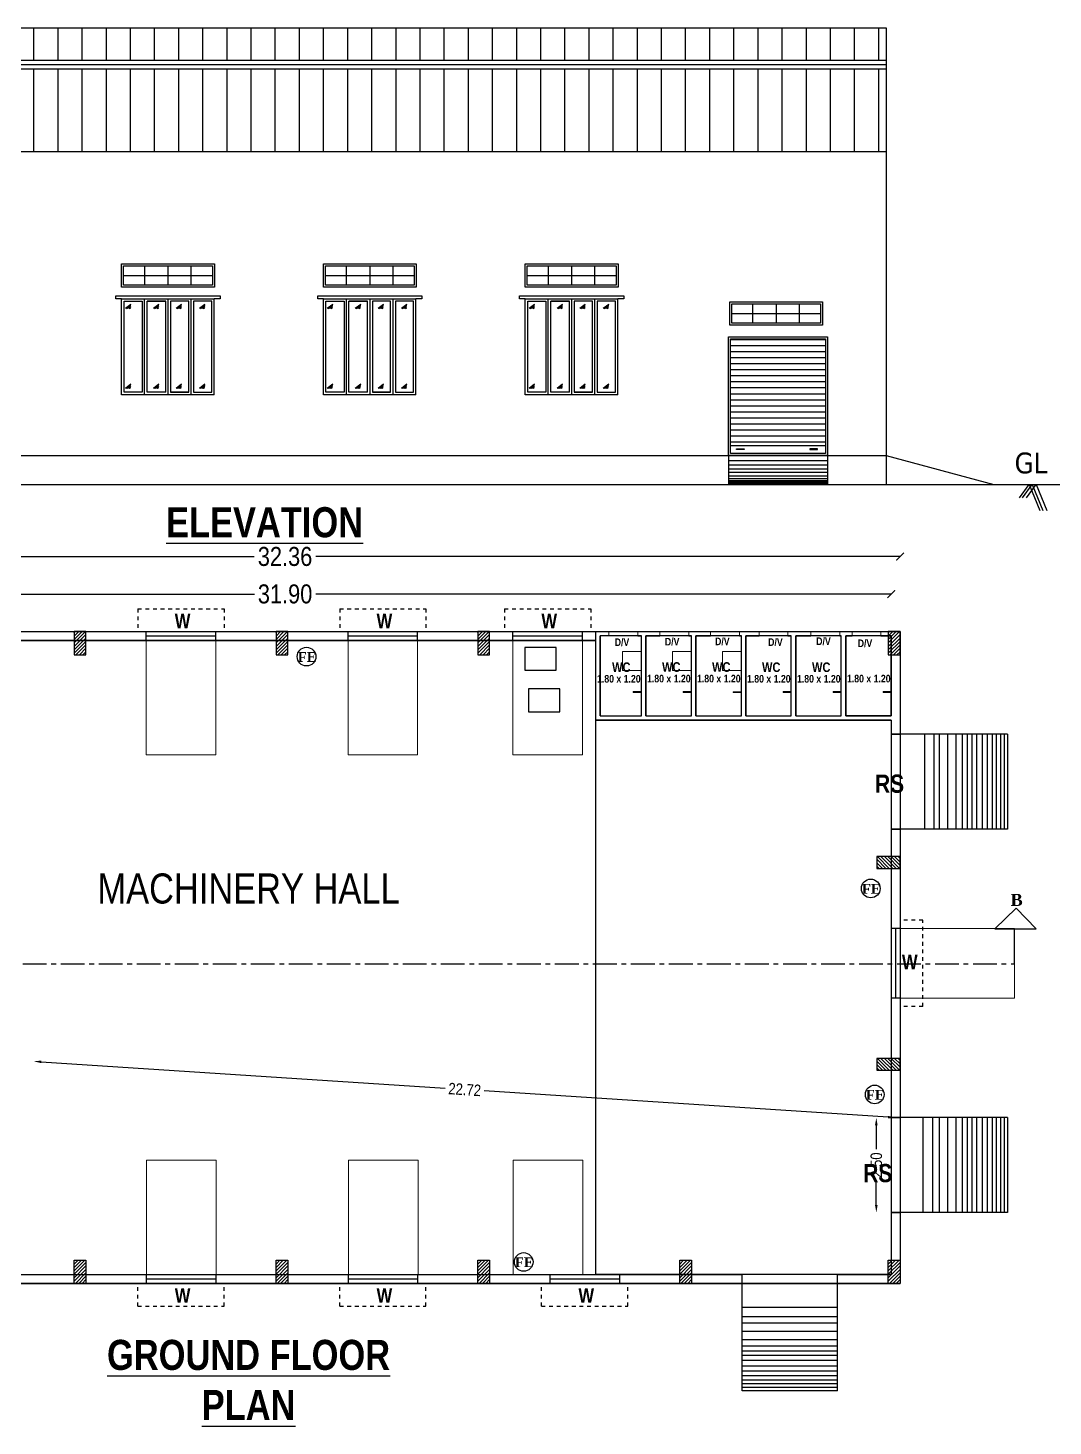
# Model space of a CAD drawing. Header units: metres. Extents: x 13.4 to 75.8, y 48.8 to 110.6.
# Drawn here: x 27.95 to 54.92, y 48.82 to 85.61 of the extents above; entities that cross this region are included whole.
import ezdxf

# ---------------------------------------------------------------- set-up
doc = ezdxf.new("R2010")
doc.units = ezdxf.units.M
doc.header["$MEASUREMENT"] = 0
doc.linetypes.add('CEN', pattern=[1, 0.625, -0.125, 0.125, -0.125])
doc.linetypes.add('DASHEDX2', pattern=[38.1, 25.4, -12.7])
doc.layers.add('BLK_1_FLR_0_BLT_UP_AREA', color=45, linetype='Continuous', plot=False)
doc.layers.add('BLK_1_FLR_0_FOOT PRINT', color=1, linetype='Continuous', plot=False)
for name, color, linetype in [('BLK_1_FLR_0_EXIT_WIDTH_DOOR', 2, 'Continuous'), ('BLK_1_FLR_0_REGULAR_ROOM_1', 4, 'Continuous'), ('BLK_1_FLR_0_ROOM_1_LIGHT_VENTILATION', 4, 'Continuous'), ('BLK_1_FLR_0_URINAL', 235, 'Continuous'), ('BLK_1_FLR_0_WASH', 60, 'Continuous'), ('BLK_1_FLR_0_WATER_CLOSET', 1, 'Continuous'), ('BLK_n_FLR_0_DRINKING_WATER', 7, 'Continuous')]:
    doc.layers.add(name, color=color, linetype=linetype)
doc.layers.add('DIST_EXIT', color=7, linetype='Continuous', lineweight=0)
doc.styles.add('AA', font='tahoma.ttf')
doc.styles.add('Arial', font='swissc.ttf')
doc.styles.get("Standard").update_dxf_attribs({"font": 'swisscb.ttf'})
doc.styles.add('TNRB', font='timesbd.ttf')
doc.dimstyles.new('Copy(2) of Standard', dxfattribs={"dimtxt": 0.3, "dimasz": 0.2, "dimexe": 0.18, "dimexo": 0.0625, "dimgap": 0.09, "dimtad": 0, "dimzin": 0, "dimdsep": 46, "dimtxsty": 'Arial', "dimcen": 0.09, "dimse1": 1, "dimse2": 1, "dimclrd": 251, "dimadec": 0, "dimazin": 0, "dimtfac": 1, "dimtofl": 0, "dimtmove": 0, "dimatfit": 3, "dimfxl": 0, "dimtolj": 1, "dimtzin": 0, "dimarcsym": 0})
pattern_1 = [(225, (-28076.8309, -71809.751537), (0.044901280605, -0.044901280605), [])]
pattern_2 = [(225, (-28071.5209, -71809.751537), (0.044901280605, -0.044901280605), [])]
pattern_3 = [(225, (-28066.2109, -71809.751537), (0.044901280605, -0.044901280605), [])]

# ---------------------------------------------------------------- blocks, each defined once
blk = doc.blocks.new('_ArchTick')
at = {"color": 0, "linetype": 'ByBlock', "const_width": 0.15}
blk.add_lwpolyline([(-0.5, -0.5), (0.5, 0.5)], dxfattribs=at)
blk = doc.blocks.new('*D29')
at = {"lineweight": -2}
for p, q in [((18.769, 70.716), (33.91, 70.716)), ((50.665, 70.716), (35.524, 70.716))]:
    blk.add_line(p, q, dxfattribs=at)
at = {"layer": 'Defpoints', "color": 0, "lineweight": 5}
for p in [(18.769, 70.716), (50.665, 67.031), (18.769, 65.392)]:
    blk.add_point(p, dxfattribs=at)
at = {"lineweight": -2, "xscale": 0.2, "yscale": 0.2, "zscale": 0.2, "rotation": 180}
blk.add_blockref('_ArchTick', (18.769, 70.716), dxfattribs=at)
at = {"lineweight": -2, "xscale": 0.2, "yscale": 0.2, "zscale": 0.2}
blk.add_blockref('_ArchTick', (50.665, 70.716), dxfattribs=at)
at = {"color": 0, "insert": (34.717, 70.716), "char_height": 0.5, "attachment_point": 5, "style": 'Arial'}
blk.add_mtext('\\A1;31.90', dxfattribs=at)
blk = doc.blocks.new('*D30')
at = {"lineweight": -2}
for p, q in [((18.538, 71.702), (33.907, 71.702)), ((50.895, 71.702), (35.525, 71.702))]:
    blk.add_line(p, q, dxfattribs=at)
at = {"layer": 'Defpoints', "color": 0, "lineweight": 5}
for p in [(50.895, 71.702), (18.538, 67.803), (50.895, 67.228)]:
    blk.add_point(p, dxfattribs=at)
at = {"lineweight": -2, "xscale": 0.2, "yscale": 0.2, "zscale": 0.2, "rotation": 180}
blk.add_blockref('_ArchTick', (18.538, 71.702), dxfattribs=at)
at = {"lineweight": -2, "xscale": 0.2, "yscale": 0.2, "zscale": 0.2}
blk.add_blockref('_ArchTick', (50.895, 71.702), dxfattribs=at)
at = {"color": 0, "insert": (34.716, 71.702), "char_height": 0.5, "attachment_point": 5, "style": 'Arial'}
blk.add_mtext('\\A1;32.36', dxfattribs=at)
blk = doc.blocks.new('*D35')
at = {"layer": 'Defpoints', "color": 0, "lineweight": 5}
for p in [(28.103, 58.419), (28.103, 58.419), (50.78, 56.937)]:
    blk.add_point(p, dxfattribs=at)
at = {"layer": 'DIST_EXIT', "color": 251, "lineweight": -2}
for p, q in [((28.303, 58.406), (38.925, 57.712)), ((50.58, 56.95), (39.958, 57.645))]:
    blk.add_line(p, q, dxfattribs=at)
at = {"layer": 'DIST_EXIT', "color": 251, "lineweight": 5}
for points in [[(28.305, 58.44), (28.301, 58.373), (28.103, 58.419)], [(50.582, 56.984), (50.578, 56.917), (50.78, 56.937)]]:
    blk.add_solid(points, dxfattribs=at)
at = {"layer": 'DIST_EXIT', "color": 0, "insert": (39.442, 57.678), "char_height": 0.3, "attachment_point": 5, "rotation": 356.2607, "style": 'Arial'}
blk.add_mtext('\\A1;22.72', dxfattribs=at)
blk = doc.blocks.new('*D36')
at = {"layer": 'BLK_1_FLR_0_EXIT_WIDTH_DOOR', "color": 251, "lineweight": -2}
for p, q in [((50.271, 56.737), (50.271, 56.107)), ((50.271, 54.637), (50.271, 55.268))]:
    blk.add_line(p, q, dxfattribs=at)
at = {"layer": 'BLK_1_FLR_0_EXIT_WIDTH_DOOR', "color": 251, "lineweight": 5}
for points in [[(50.237, 56.737), (50.304, 56.737), (50.271, 56.937)], [(50.237, 54.637), (50.304, 54.637), (50.271, 54.437)]]:
    blk.add_solid(points, dxfattribs=at)
at = {"layer": 'Defpoints', "color": 0, "lineweight": 5}
for p in [(50.271, 56.937), (50.665, 56.937, 0), (50.665, 54.437, 0)]:
    blk.add_point(p, dxfattribs=at)
at = {"layer": 'BLK_1_FLR_0_EXIT_WIDTH_DOOR', "color": 0, "insert": (50.271, 55.687), "char_height": 0.3, "attachment_point": 5, "rotation": 90, "style": 'Arial'}
blk.add_mtext('\\A1;2.50', dxfattribs=at)

msp = doc.modelspace()

# ---------------------------------------------------------------- hatches: boundary and pattern name
at = {"linetype": 'ByBlock'}
h = msp.add_hatch(dxfattribs=at)
h.set_pattern_fill('ANSI31', color=40, scale=5.08, angle=45, style=0)
h.set_pattern_definition([(90, (-76343.97526, 28415.09583), (-0.635, 1e-16), [])])
h.paths.add_polyline_path([(50.531, 84.534), (18.184, 84.534), (18.184, 82.362), (50.531, 82.362)])
h.paths.add_polyline_path([(50.531, 85.612), (18.184, 85.612), (18.184, 84.768), (50.531, 84.768)])
h = msp.add_hatch(dxfattribs=at)
h.set_pattern_fill('ANSI31', color=8, scale=1.27, angle=135, style=0)
h.set_pattern_definition([(180, (-2085.99032, -44.97885), (0, -0.15875), [])])
h.paths.add_polyline_path([(46.433, 77.436), (46.433, 74.622), (48.933, 74.622), (48.933, 77.436)])
h = msp.add_hatch(dxfattribs=at)
h.set_pattern_fill('ANSI31', color=8, scale=0.508, angle=180, style=0)
h.set_pattern_definition(pattern_1)
h.paths.add_polyline_path([(29.478, 69.727), (29.168, 69.727), (29.168, 69.117), (29.478, 69.117)])
h = msp.add_hatch(dxfattribs=at)
h.set_pattern_fill('ANSI31', color=8, scale=0.508, angle=180, style=0)
h.set_pattern_definition(pattern_2)
h.paths.add_polyline_path([(34.788, 69.727), (34.478, 69.727), (34.478, 69.117), (34.788, 69.117)])
h = msp.add_hatch(dxfattribs=at)
h.set_pattern_fill('ANSI31', color=8, scale=0.508, angle=180, style=0)
h.set_pattern_definition(pattern_3)
h.paths.add_polyline_path([(40.098, 69.727), (39.788, 69.727), (39.788, 69.117), (40.098, 69.117)])
h = msp.add_hatch(dxfattribs=at)
h.set_pattern_fill('ANSI31', color=8, scale=0.508, angle=180, style=0)
h.set_pattern_definition([(225, (-28055.41358, -71809.751537), (0.044901280605, -0.044901280605), [])])
h.paths.add_polyline_path([(50.895, 69.727), (50.585, 69.727), (50.585, 69.117), (50.895, 69.117)])
h = msp.add_hatch(dxfattribs=at)
h.set_pattern_fill('ANSI31', color=8, scale=0.508, angle=90, style=0)
h.set_pattern_definition([(135, (-71843.60399, 28169.80576), (-0.044901280605, -0.044901280605), [])])
h.paths.add_polyline_path([(50.895, 63.497), (50.895, 63.807), (50.285, 63.807), (50.285, 63.497)])
h = msp.add_hatch(dxfattribs=at)
h.set_pattern_fill('ANSI31', color=8, scale=0.508, angle=90, style=0)
h.set_pattern_definition([(135, (-71843.60399, 28164.49576), (-0.044901280605, -0.044901280605), [])])
h.paths.add_polyline_path([(50.895, 58.187), (50.895, 58.497), (50.285, 58.497), (50.285, 58.187)])
h = msp.add_hatch(dxfattribs=at)
h.set_pattern_fill('ANSI31', color=8, scale=0.508, angle=180, style=0)
h.set_pattern_definition(pattern_1)
h.paths.add_polyline_path([(29.478, 52.577), (29.168, 52.577), (29.168, 53.187), (29.478, 53.187)])
h = msp.add_hatch(dxfattribs=at)
h.set_pattern_fill('ANSI31', color=8, scale=0.508, angle=180, style=0)
h.set_pattern_definition(pattern_2)
h.paths.add_polyline_path([(34.788, 52.577), (34.478, 52.577), (34.478, 53.187), (34.788, 53.187)])
h = msp.add_hatch(dxfattribs=at)
h.set_pattern_fill('ANSI31', color=8, scale=0.508, angle=180, style=0)
h.set_pattern_definition(pattern_3)
h.paths.add_polyline_path([(40.098, 52.577), (39.788, 52.577), (39.788, 53.187), (40.098, 53.187)])
h = msp.add_hatch(dxfattribs=at)
h.set_pattern_fill('ANSI31', color=8, scale=0.508, angle=180, style=0)
h.set_pattern_definition([(225, (-28060.9009, -71809.751537), (0.044901280605, -0.044901280605), [])])
h.paths.add_polyline_path([(45.408, 52.577), (45.098, 52.577), (45.098, 53.187), (45.408, 53.187)])
h = msp.add_hatch(dxfattribs=at)
h.set_pattern_fill('ANSI31', color=8, scale=0.508, angle=180, style=0)
h.set_pattern_definition([(225, (-28055.41358, -71809.751537), (0.044901280605, -0.044901280605), [])])
h.paths.add_polyline_path([(50.895, 52.577), (50.585, 52.577), (50.585, 53.187), (50.895, 53.187)])

# ---------------------------------------------------------------- linework, layer by layer
for p, q in [((18.184, 85.612), (50.531, 85.612)), ((50.531, 85.612), (50.531, 73.602)), ((18.184, 84.768), (50.531, 84.768)), ((18.184, 84.654), (50.531, 84.654)), ((18.184, 84.534), (50.531, 84.534)), ((18.184, 82.362), (50.531, 82.362)), ((31.023, 78.842), (31.023, 79.351)), ((31.644, 78.842), (31.644, 79.351)), ((32.25, 78.842), (32.25, 79.351)), ((36.333, 78.842), (36.333, 79.351)), ((36.954, 78.842), (36.954, 79.351)), ((37.56, 78.842), (37.56, 79.351)), ((41.643, 78.842), (41.643, 79.351)), ((42.264, 78.842), (42.264, 79.351)), ((42.87, 78.842), (42.87, 79.351)), ((30.468, 79.097), (32.805, 79.097)), ((35.778, 79.097), (38.115, 79.097)), ((41.088, 79.097), (43.425, 79.097)), ((31.022, 75.962), (31.022, 78.486)), ((31.642, 75.962), (31.642, 78.486)), ((32.183, 76.026), (32.183, 78.423)), ((32.246, 75.962), (32.246, 78.486)), ((32.85, 75.962), (32.85, 78.486)), ((36.332, 75.962), (36.332, 78.486)), ((36.952, 75.962), (36.952, 78.486)), ((37.493, 76.026), (37.493, 78.423)), ((37.556, 75.962), (37.556, 78.486)), ((38.16, 75.962), (38.16, 78.486)), ((41.642, 75.962), (41.642, 78.486)), ((42.262, 75.962), (42.262, 78.486)), ((42.803, 76.026), (42.803, 78.423)), ((42.866, 75.962), (42.866, 78.486)), ((43.47, 75.962), (43.47, 78.486)), ((46.47, 78.097), (48.806, 78.097)), ((47.025, 77.842), (47.025, 78.351)), ((47.646, 77.842), (47.646, 78.351)), ((48.252, 77.842), (48.252, 78.351)), ((32.85, 75.962), (30.417, 75.962)), ((31.578, 76.026), (31.085, 76.026)), ((38.16, 75.962), (35.727, 75.962)), ((36.888, 76.026), (36.395, 76.026)), ((43.47, 75.962), (41.037, 75.962)), ((42.198, 76.026), (41.705, 76.026)), ((18.184, 74.362), (50.531, 74.362)), ((50.531, 74.362), (53.359, 73.602)), ((18.184, 73.602), (50.531, 73.602)), ((50.531, 73.602), (53.359, 73.602)), ((53.359, 73.602), (55.556, 73.602)), ((54.04, 73.252), (54.294, 73.602)), ((54.119, 73.252), (54.373, 73.602)), ((54.222, 73.252), (54.476, 73.602)), ((54.294, 73.602), (54.573, 72.913)), ((54.373, 73.602), (54.652, 72.913)), ((54.476, 73.602), (54.755, 72.913)), ((18.537, 69.727), (43.235, 69.727)), ((31.063, 69.497), (31.063, 69.727)), ((32.893, 69.497), (32.893, 69.727)), ((36.373, 69.497), (36.373, 69.727)), ((38.203, 69.497), (38.203, 69.727)), ((40.709, 69.497), (40.709, 69.727)), ((42.539, 69.497), (42.539, 69.727)), ((42.775, 69.727), (43.235, 69.727)), ((42.89, 67.397), (42.89, 69.727)), ((43.005, 67.512), (43.005, 69.612)), ((44.09, 67.512), (44.09, 69.612)), ((44.205, 67.512), (44.205, 69.612)), ((45.405, 67.512), (45.405, 69.612)), ((45.52, 67.512), (45.52, 69.612)), ((46.72, 67.512), (46.72, 69.612)), ((46.835, 67.512), (46.835, 69.612)), ((48.035, 67.512), (48.035, 69.612)), ((48.15, 67.512), (48.15, 69.612)), ((49.35, 67.512), (49.35, 69.612)), ((49.465, 67.512), (49.465, 69.612)), ((50.895, 69.727), (50.895, 52.577)), ((18.847, 69.497), (42.89, 69.497)), ((50.665, 69.497), (50.665, 67.512)), ((50.665, 67.397), (42.89, 67.397)), ((50.665, 67.397), (50.665, 67.031)), ((50.665, 67.031), (50.895, 67.031)), ((53.723, 67.031), (50.665, 67.031)), ((51.544, 64.531), (51.544, 67.031)), ((51.792, 64.531), (51.792, 67.031)), ((51.936, 64.531), (51.936, 67.031)), ((52.156, 64.531), (52.156, 67.031)), ((52.369, 64.531), (52.369, 67.031)), ((52.535, 64.531), (52.535, 67.031)), ((52.669, 64.531), (52.669, 67.031)), ((52.789, 64.531), (52.789, 67.031)), ((52.915, 64.531), (52.915, 67.031)), ((53.062, 64.531), (53.062, 67.031)), ((53.2, 64.531), (53.2, 67.031)), ((53.323, 64.531), (53.323, 67.031)), ((53.43, 64.531), (53.43, 67.031)), ((53.539, 67.031), (53.539, 64.531)), ((53.634, 67.031), (53.634, 64.531)), ((53.723, 67.031), (53.723, 64.531)), ((50.665, 64.531), (50.665, 56.937)), ((50.665, 64.531), (50.895, 64.531)), ((53.723, 64.531), (50.665, 64.531)), ((50.895, 61.912), (50.665, 61.912)), ((53.905, 60.981), (53.905, 61.906)), ((50.895, 60.082), (50.665, 60.082)), ((50.665, 56.937), (50.895, 56.937)), ((53.723, 56.937), (50.665, 56.937)), ((51.506, 54.437), (51.506, 56.937)), ((51.755, 54.437), (51.755, 56.937)), ((51.936, 54.437), (51.936, 56.937)), ((52.156, 54.437), (52.156, 56.937)), ((52.369, 54.437), (52.369, 56.937)), ((52.535, 54.437), (52.535, 56.937)), ((52.669, 54.437), (52.669, 56.937)), ((52.789, 54.437), (52.789, 56.937)), ((52.915, 54.437), (52.915, 56.937)), ((53.062, 54.437), (53.062, 56.937)), ((53.2, 54.437), (53.2, 56.937)), ((53.323, 54.437), (53.323, 56.937)), ((53.43, 54.437), (53.43, 56.937)), ((53.539, 56.937), (53.539, 54.437)), ((53.634, 56.937), (53.634, 54.437)), ((53.723, 56.937), (53.723, 54.437)), ((50.665, 54.437), (50.665, 52.807)), ((50.665, 54.437), (50.895, 54.437)), ((53.723, 54.437), (50.665, 54.437)), ((18.847, 52.807), (46.746, 52.807)), ((31.063, 52.807), (31.063, 52.577)), ((32.893, 52.807), (32.893, 52.577)), ((36.373, 52.807), (36.373, 52.577)), ((38.203, 52.807), (38.203, 52.577)), ((41.683, 52.807), (41.683, 52.577)), ((43.513, 52.807), (43.513, 52.577)), ((46.746, 49.749), (46.746, 52.807)), ((49.246, 52.807), (50.665, 52.807)), ((49.246, 49.749), (49.246, 52.807)), ((18.548, 52.577), (50.895, 52.577)), ((46.746, 51.95), (49.246, 51.95)), ((46.746, 51.701), (49.246, 51.701)), ((46.746, 51.536), (49.246, 51.536)), ((46.746, 51.316), (49.246, 51.316)), ((46.746, 51.103), (49.246, 51.103)), ((46.746, 50.937), (49.246, 50.937)), ((46.746, 50.803), (49.246, 50.803)), ((46.746, 50.683), (49.246, 50.683)), ((46.746, 50.557), (49.246, 50.557)), ((46.746, 50.41), (49.246, 50.41)), ((46.746, 50.272), (49.246, 50.272)), ((46.746, 50.149), (49.246, 50.149)), ((46.746, 50.042), (49.246, 50.042)), ((49.246, 49.933), (46.746, 49.933)), ((49.246, 49.839), (46.746, 49.839)), ((49.246, 49.749), (46.746, 49.749))]:
    msp.add_line(p, q)
at = {"color": 7, "linetype": 'ByBlock'}
for p, q in [((30.265, 78.486), (30.265, 78.563)), ((30.265, 78.563), (33.008, 78.563)), ((30.417, 78.486), (30.265, 78.486)), ((33.008, 78.486), (32.85, 78.486)), ((33.008, 78.563), (33.008, 78.486)), ((35.575, 78.486), (35.575, 78.563)), ((35.575, 78.563), (38.318, 78.563)), ((35.727, 78.486), (35.575, 78.486)), ((38.318, 78.486), (38.16, 78.486)), ((38.318, 78.563), (38.318, 78.486)), ((40.885, 78.486), (40.885, 78.563)), ((40.885, 78.563), (43.628, 78.563)), ((41.037, 78.486), (40.885, 78.486)), ((43.628, 78.486), (43.47, 78.486)), ((43.628, 78.563), (43.628, 78.486)), ((46.382, 74.362), (46.382, 73.6)), ((46.433, 74.622), (48.933, 74.622)), ((48.984, 74.362), (48.984, 73.6))]:
    msp.add_line(p, q, dxfattribs=at)
at = {"color": 3, "linetype": 'ByBlock'}
for p, q in [((30.518, 78.236), (30.661, 78.348)), ((30.661, 78.348), (30.542, 78.234)), ((30.542, 78.234), (30.653, 78.317)), ((30.653, 78.317), (30.575, 78.237)), ((30.575, 78.237), (30.647, 78.289)), ((30.647, 78.289), (30.603, 78.235)), ((30.603, 78.235), (30.646, 78.265)), ((30.646, 78.265), (30.621, 78.233)), ((30.621, 78.233), (30.648, 78.25)), ((30.648, 78.25), (30.633, 78.233)), ((30.633, 78.233), (30.64, 78.241)), ((31.254, 78.236), (31.397, 78.348)), ((31.397, 78.348), (31.278, 78.234)), ((31.278, 78.234), (31.389, 78.317)), ((31.389, 78.317), (31.311, 78.237)), ((31.311, 78.237), (31.383, 78.289)), ((31.383, 78.289), (31.339, 78.235)), ((31.339, 78.235), (31.382, 78.265)), ((31.382, 78.265), (31.358, 78.233)), ((31.358, 78.233), (31.384, 78.25)), ((31.384, 78.25), (31.369, 78.233)), ((31.369, 78.233), (31.377, 78.241)), ((31.852, 78.236), (31.995, 78.348)), ((31.995, 78.348), (31.876, 78.234)), ((31.876, 78.234), (31.987, 78.317)), ((31.987, 78.317), (31.909, 78.237)), ((31.909, 78.237), (31.981, 78.289)), ((31.981, 78.289), (31.937, 78.235)), ((31.937, 78.235), (31.98, 78.265)), ((31.98, 78.265), (31.956, 78.233)), ((31.956, 78.233), (31.982, 78.25)), ((31.982, 78.25), (31.967, 78.233)), ((31.967, 78.233), (31.975, 78.241)), ((32.467, 78.236), (32.61, 78.348)), ((32.61, 78.348), (32.491, 78.234)), ((32.491, 78.234), (32.602, 78.317)), ((32.602, 78.317), (32.524, 78.237)), ((32.524, 78.237), (32.596, 78.289)), ((32.596, 78.289), (32.552, 78.235)), ((32.552, 78.235), (32.595, 78.265)), ((32.595, 78.265), (32.571, 78.233)), ((32.571, 78.233), (32.597, 78.25)), ((32.597, 78.25), (32.582, 78.233)), ((32.582, 78.233), (32.59, 78.241)), ((35.828, 78.236), (35.971, 78.348)), ((35.971, 78.348), (35.852, 78.234)), ((35.852, 78.234), (35.963, 78.317)), ((35.963, 78.317), (35.885, 78.237)), ((35.885, 78.237), (35.957, 78.289)), ((35.957, 78.289), (35.913, 78.235)), ((35.913, 78.235), (35.956, 78.265)), ((35.956, 78.265), (35.931, 78.233)), ((35.931, 78.233), (35.958, 78.25)), ((35.958, 78.25), (35.943, 78.233)), ((35.943, 78.233), (35.95, 78.241)), ((36.564, 78.236), (36.707, 78.348)), ((36.707, 78.348), (36.588, 78.234)), ((36.588, 78.234), (36.699, 78.317)), ((36.699, 78.317), (36.621, 78.237)), ((36.621, 78.237), (36.693, 78.289)), ((36.693, 78.289), (36.649, 78.235)), ((36.649, 78.235), (36.692, 78.265)), ((36.692, 78.265), (36.668, 78.233)), ((36.668, 78.233), (36.694, 78.25)), ((36.694, 78.25), (36.679, 78.233)), ((36.679, 78.233), (36.687, 78.241)), ((37.162, 78.236), (37.305, 78.348)), ((37.305, 78.348), (37.186, 78.234)), ((37.186, 78.234), (37.297, 78.317)), ((37.297, 78.317), (37.219, 78.237)), ((37.219, 78.237), (37.291, 78.289)), ((37.291, 78.289), (37.247, 78.235)), ((37.247, 78.235), (37.29, 78.265)), ((37.29, 78.265), (37.266, 78.233)), ((37.266, 78.233), (37.292, 78.25)), ((37.292, 78.25), (37.277, 78.233)), ((37.277, 78.233), (37.285, 78.241)), ((37.777, 78.236), (37.92, 78.348)), ((37.92, 78.348), (37.801, 78.234)), ((37.801, 78.234), (37.912, 78.317)), ((37.912, 78.317), (37.834, 78.237)), ((37.834, 78.237), (37.906, 78.289)), ((37.906, 78.289), (37.862, 78.235)), ((37.862, 78.235), (37.905, 78.265)), ((37.905, 78.265), (37.881, 78.233)), ((37.881, 78.233), (37.907, 78.25)), ((37.907, 78.25), (37.892, 78.233)), ((37.892, 78.233), (37.9, 78.241)), ((41.138, 78.236), (41.281, 78.348)), ((41.281, 78.348), (41.162, 78.234)), ((41.162, 78.234), (41.273, 78.317)), ((41.273, 78.317), (41.195, 78.237)), ((41.195, 78.237), (41.267, 78.289)), ((41.267, 78.289), (41.223, 78.235)), ((41.223, 78.235), (41.266, 78.265)), ((41.266, 78.265), (41.241, 78.233)), ((41.241, 78.233), (41.268, 78.25)), ((41.268, 78.25), (41.253, 78.233)), ((41.253, 78.233), (41.26, 78.241)), ((41.874, 78.236), (42.017, 78.348)), ((42.017, 78.348), (41.898, 78.234)), ((41.898, 78.234), (42.009, 78.317)), ((42.009, 78.317), (41.931, 78.237)), ((41.931, 78.237), (42.003, 78.289)), ((42.003, 78.289), (41.959, 78.235)), ((41.959, 78.235), (42.002, 78.265)), ((42.002, 78.265), (41.978, 78.233)), ((41.978, 78.233), (42.004, 78.25)), ((42.004, 78.25), (41.989, 78.233)), ((41.989, 78.233), (41.997, 78.241)), ((42.472, 78.236), (42.615, 78.348)), ((42.615, 78.348), (42.496, 78.234)), ((42.496, 78.234), (42.607, 78.317)), ((42.607, 78.317), (42.529, 78.237)), ((42.529, 78.237), (42.601, 78.289)), ((42.601, 78.289), (42.557, 78.235)), ((42.557, 78.235), (42.6, 78.265)), ((42.6, 78.265), (42.576, 78.233)), ((42.576, 78.233), (42.602, 78.25)), ((42.602, 78.25), (42.587, 78.233)), ((42.587, 78.233), (42.595, 78.241)), ((43.087, 78.236), (43.23, 78.348)), ((43.23, 78.348), (43.111, 78.234)), ((43.111, 78.234), (43.222, 78.317)), ((43.222, 78.317), (43.144, 78.237)), ((43.144, 78.237), (43.216, 78.289)), ((43.216, 78.289), (43.172, 78.235)), ((43.172, 78.235), (43.215, 78.265)), ((43.215, 78.265), (43.191, 78.233)), ((43.191, 78.233), (43.217, 78.25)), ((43.217, 78.25), (43.202, 78.233)), ((43.202, 78.233), (43.21, 78.241)), ((30.518, 76.136), (30.661, 76.248)), ((30.661, 76.248), (30.542, 76.134)), ((30.542, 76.134), (30.653, 76.216)), ((30.653, 76.216), (30.575, 76.136)), ((30.575, 76.136), (30.647, 76.189)), ((30.647, 76.189), (30.603, 76.135)), ((30.603, 76.135), (30.646, 76.164)), ((30.646, 76.164), (30.621, 76.133)), ((31.254, 76.136), (31.397, 76.248)), ((31.397, 76.248), (31.278, 76.134)), ((31.278, 76.134), (31.389, 76.216)), ((31.389, 76.216), (31.311, 76.136)), ((31.311, 76.136), (31.383, 76.189)), ((31.383, 76.189), (31.339, 76.135)), ((31.339, 76.135), (31.382, 76.164)), ((31.382, 76.164), (31.358, 76.133)), ((31.852, 76.136), (31.995, 76.248)), ((31.995, 76.248), (31.876, 76.134)), ((31.876, 76.134), (31.987, 76.216)), ((31.987, 76.216), (31.909, 76.136)), ((31.909, 76.136), (31.981, 76.189)), ((31.981, 76.189), (31.937, 76.135)), ((31.937, 76.135), (31.98, 76.164)), ((31.98, 76.164), (31.956, 76.133)), ((32.467, 76.136), (32.61, 76.248)), ((32.61, 76.248), (32.491, 76.134)), ((32.491, 76.134), (32.602, 76.216)), ((32.602, 76.216), (32.524, 76.136)), ((32.524, 76.136), (32.596, 76.189)), ((32.596, 76.189), (32.552, 76.135)), ((32.552, 76.135), (32.595, 76.164)), ((32.595, 76.164), (32.571, 76.133)), ((35.828, 76.136), (35.971, 76.248)), ((35.971, 76.248), (35.852, 76.134)), ((35.852, 76.134), (35.963, 76.216)), ((35.963, 76.216), (35.885, 76.136)), ((35.885, 76.136), (35.957, 76.189)), ((35.957, 76.189), (35.913, 76.135)), ((35.913, 76.135), (35.956, 76.164)), ((35.956, 76.164), (35.931, 76.133)), ((36.564, 76.136), (36.707, 76.248)), ((36.707, 76.248), (36.588, 76.134)), ((36.588, 76.134), (36.699, 76.216)), ((36.699, 76.216), (36.621, 76.136)), ((36.621, 76.136), (36.693, 76.189)), ((36.693, 76.189), (36.649, 76.135)), ((36.649, 76.135), (36.692, 76.164)), ((36.692, 76.164), (36.668, 76.133)), ((37.162, 76.136), (37.305, 76.248)), ((37.305, 76.248), (37.186, 76.134)), ((37.186, 76.134), (37.297, 76.216)), ((37.297, 76.216), (37.219, 76.136)), ((37.219, 76.136), (37.291, 76.189)), ((37.291, 76.189), (37.247, 76.135)), ((37.247, 76.135), (37.29, 76.164)), ((37.29, 76.164), (37.266, 76.133)), ((37.777, 76.136), (37.92, 76.248)), ((37.92, 76.248), (37.801, 76.134)), ((37.801, 76.134), (37.912, 76.216)), ((37.912, 76.216), (37.834, 76.136)), ((37.834, 76.136), (37.906, 76.189)), ((37.906, 76.189), (37.862, 76.135)), ((37.862, 76.135), (37.905, 76.164)), ((37.905, 76.164), (37.881, 76.133)), ((41.138, 76.136), (41.281, 76.248)), ((41.281, 76.248), (41.162, 76.134)), ((41.162, 76.134), (41.273, 76.216)), ((41.273, 76.216), (41.195, 76.136)), ((41.195, 76.136), (41.267, 76.189)), ((41.267, 76.189), (41.223, 76.135)), ((41.223, 76.135), (41.266, 76.164)), ((41.266, 76.164), (41.241, 76.133)), ((41.874, 76.136), (42.017, 76.248)), ((42.017, 76.248), (41.898, 76.134)), ((41.898, 76.134), (42.009, 76.216)), ((42.009, 76.216), (41.931, 76.136)), ((41.931, 76.136), (42.003, 76.189)), ((42.003, 76.189), (41.959, 76.135)), ((41.959, 76.135), (42.002, 76.164)), ((42.002, 76.164), (41.978, 76.133)), ((42.472, 76.136), (42.615, 76.248)), ((42.615, 76.248), (42.496, 76.134)), ((42.496, 76.134), (42.607, 76.216)), ((42.607, 76.216), (42.529, 76.136)), ((42.529, 76.136), (42.601, 76.189)), ((42.601, 76.189), (42.557, 76.135)), ((42.557, 76.135), (42.6, 76.164)), ((42.6, 76.164), (42.576, 76.133)), ((43.087, 76.136), (43.23, 76.248)), ((43.23, 76.248), (43.111, 76.134)), ((43.111, 76.134), (43.222, 76.216)), ((43.222, 76.216), (43.144, 76.136)), ((43.144, 76.136), (43.216, 76.189)), ((43.216, 76.189), (43.172, 76.135)), ((43.172, 76.135), (43.215, 76.164)), ((43.215, 76.164), (43.191, 76.133)), ((30.621, 76.133), (30.648, 76.149)), ((30.648, 76.149), (30.633, 76.133)), ((30.633, 76.133), (30.64, 76.141)), ((31.358, 76.133), (31.384, 76.149)), ((31.384, 76.149), (31.369, 76.133)), ((31.369, 76.133), (31.377, 76.141)), ((31.956, 76.133), (31.982, 76.149)), ((31.982, 76.149), (31.967, 76.133)), ((31.967, 76.133), (31.975, 76.141)), ((32.571, 76.133), (32.597, 76.149)), ((32.597, 76.149), (32.582, 76.133)), ((32.582, 76.133), (32.59, 76.141)), ((35.931, 76.133), (35.958, 76.149)), ((35.958, 76.149), (35.943, 76.133)), ((35.943, 76.133), (35.95, 76.141)), ((36.668, 76.133), (36.694, 76.149)), ((36.694, 76.149), (36.679, 76.133)), ((36.679, 76.133), (36.687, 76.141)), ((37.266, 76.133), (37.292, 76.149)), ((37.292, 76.149), (37.277, 76.133)), ((37.277, 76.133), (37.285, 76.141)), ((37.881, 76.133), (37.907, 76.149)), ((37.907, 76.149), (37.892, 76.133)), ((37.892, 76.133), (37.9, 76.141)), ((41.241, 76.133), (41.268, 76.149)), ((41.268, 76.149), (41.253, 76.133)), ((41.253, 76.133), (41.26, 76.141)), ((41.978, 76.133), (42.004, 76.149)), ((42.004, 76.149), (41.989, 76.133)), ((41.989, 76.133), (41.997, 76.141)), ((42.576, 76.133), (42.602, 76.149)), ((42.602, 76.149), (42.587, 76.133)), ((42.587, 76.133), (42.595, 76.141)), ((43.191, 76.133), (43.217, 76.149)), ((43.217, 76.149), (43.202, 76.133)), ((43.202, 76.133), (43.21, 76.141))]:
    msp.add_line(p, q, dxfattribs=at)
at = {"color": 1}
for p, q in [((32.183, 76.026), (31.705, 76.026)), ((37.493, 76.026), (37.015, 76.026)), ((42.803, 76.026), (42.325, 76.026))]:
    msp.add_line(p, q, dxfattribs=at)
at = {"color": 8, "linetype": 'ByBlock'}
for p, q in [((46.382, 74.234), (48.984, 74.234)), ((46.382, 74.116), (48.984, 74.116)), ((46.382, 74.013), (48.984, 74.013)), ((46.382, 73.923), (48.984, 73.923)), ((46.382, 73.827), (48.984, 73.827)), ((46.382, 73.756), (48.984, 73.756)), ((46.382, 73.705), (48.984, 73.705)), ((46.382, 73.666), (48.984, 73.666)), ((46.382, 73.635), (48.984, 73.635))]:
    msp.add_line(p, q, dxfattribs=at)
at = {"linetype": 'DASHEDX2', "ltscale": 0.003}
for p, q in [((30.843, 70.327), (30.843, 69.727)), ((30.843, 70.327), (33.113, 70.327)), ((33.113, 70.327), (33.113, 69.727)), ((36.153, 70.327), (36.153, 69.727)), ((36.153, 70.327), (38.423, 70.327)), ((38.423, 70.327), (38.423, 69.727)), ((40.489, 70.327), (40.489, 69.727)), ((40.489, 70.327), (42.759, 70.327)), ((42.759, 70.327), (42.759, 69.727)), ((51.495, 62.132), (50.895, 62.132)), ((51.495, 59.862), (51.495, 62.132)), ((51.495, 59.862), (50.895, 59.862)), ((30.843, 51.977), (30.843, 52.577)), ((33.113, 51.977), (33.113, 52.577)), ((36.153, 51.977), (36.153, 52.577)), ((38.423, 51.977), (38.423, 52.577)), ((41.463, 51.977), (41.463, 52.577)), ((43.733, 51.977), (43.733, 52.577)), ((30.843, 51.977), (33.113, 51.977)), ((36.153, 51.977), (38.423, 51.977)), ((41.463, 51.977), (43.733, 51.977))]:
    msp.add_line(p, q, dxfattribs=at)
at = {"lineweight": 5}
for p, q in [((43.005, 69.612), (43.235, 69.612)), ((43.235, 69.612), (43.235, 69.727)), ((43.995, 69.612), (43.995, 69.727)), ((44.575, 69.612), (44.575, 69.727)), ((45.335, 69.612), (45.335, 69.727)), ((45.912, 69.612), (45.912, 69.727)), ((46.672, 69.612), (46.672, 69.727)), ((47.187, 69.612), (47.187, 69.727)), ((47.947, 69.612), (47.947, 69.727)), ((48.549, 69.612), (48.549, 69.727)), ((49.309, 69.612), (49.309, 69.727)), ((49.632, 69.612), (49.632, 69.727)), ((50.392, 69.612), (50.392, 69.727)), ((44.09, 67.512), (43.005, 67.512)), ((44.205, 67.512), (45.405, 67.512)), ((45.52, 67.512), (46.72, 67.512)), ((46.835, 67.512), (48.035, 67.512)), ((48.15, 67.512), (49.35, 67.512)), ((46.746, 52.807), (46.746, 52.577)), ((49.246, 52.807), (49.246, 52.577))]:
    msp.add_line(p, q, dxfattribs=at)
at = {"linetype": 'CEN'}
msp.add_line((15.816, 60.981), (53.905, 60.981), dxfattribs=at)
for points in [[(30.417, 79.402), (32.856, 79.402), (32.856, 78.791), (30.417, 78.791)], [(30.468, 79.351), (32.805, 79.351), (32.805, 78.842), (30.468, 78.842)], [(35.727, 79.402), (38.166, 79.402), (38.166, 78.791), (35.727, 78.791)], [(35.778, 79.351), (38.115, 79.351), (38.115, 78.842), (35.778, 78.842)], [(41.037, 79.402), (43.476, 79.402), (43.476, 78.791), (41.037, 78.791)], [(41.088, 79.351), (43.425, 79.351), (43.425, 78.842), (41.088, 78.842)], [(46.419, 78.402), (48.857, 78.402), (48.857, 77.791), (46.419, 77.791)], [(46.47, 78.351), (48.806, 78.351), (48.806, 77.842), (46.47, 77.842)], [(29.168, 69.727), (29.168, 69.117), (29.478, 69.117), (29.478, 69.727)], [(34.478, 69.727), (34.478, 69.117), (34.788, 69.117), (34.788, 69.727)], [(39.788, 69.727), (39.788, 69.117), (40.098, 69.117), (40.098, 69.727)], [(50.585, 69.727), (50.585, 69.117), (50.895, 69.117), (50.895, 69.727)], [(50.895, 63.807), (50.285, 63.807), (50.285, 63.497), (50.895, 63.497)], [(53.952, 62.451), (53.385, 61.906), (54.476, 61.906)], [(50.895, 58.497), (50.285, 58.497), (50.285, 58.187), (50.895, 58.187)], [(29.168, 52.577), (29.168, 53.187), (29.478, 53.187), (29.478, 52.577)], [(34.478, 52.577), (34.478, 53.187), (34.788, 53.187), (34.788, 52.577)], [(39.788, 52.577), (39.788, 53.187), (40.098, 53.187), (40.098, 52.577)], [(45.098, 52.577), (45.098, 53.187), (45.408, 53.187), (45.408, 52.577)], [(50.585, 52.577), (50.585, 53.187), (50.895, 53.187), (50.895, 52.577)]]:
    msp.add_lwpolyline(points, close=True)
for points in [[(30.417, 75.962), (30.417, 78.486), (32.85, 78.486)], [(30.481, 76.026), (30.481, 78.423), (30.958, 78.423), (30.958, 76.026), (30.481, 76.026)], [(31.085, 76.026), (31.085, 78.423), (31.578, 78.423)], [(31.578, 76.026), (31.578, 78.423), (31.085, 78.423)], [(32.183, 76.026), (32.183, 78.423), (31.705, 78.423), (31.705, 76.026), (32.183, 76.026)], [(32.787, 76.026), (32.787, 78.423), (32.31, 78.423), (32.31, 76.026), (32.787, 76.026)], [(35.727, 75.962), (35.727, 78.486), (38.16, 78.486)], [(35.791, 76.026), (35.791, 78.423), (36.268, 78.423), (36.268, 76.026), (35.791, 76.026)], [(36.395, 76.026), (36.395, 78.423), (36.888, 78.423)], [(36.888, 76.026), (36.888, 78.423), (36.395, 78.423)], [(37.493, 76.026), (37.493, 78.423), (37.015, 78.423), (37.015, 76.026), (37.493, 76.026)], [(38.097, 76.026), (38.097, 78.423), (37.62, 78.423), (37.62, 76.026), (38.097, 76.026)], [(41.037, 75.962), (41.037, 78.486), (43.47, 78.486)], [(41.101, 76.026), (41.101, 78.423), (41.578, 78.423), (41.578, 76.026), (41.101, 76.026)], [(41.705, 76.026), (41.705, 78.423), (42.198, 78.423)], [(42.198, 76.026), (42.198, 78.423), (41.705, 78.423)], [(42.803, 76.026), (42.803, 78.423), (42.325, 78.423), (42.325, 76.026), (42.803, 76.026)], [(43.407, 76.026), (43.407, 78.423), (42.93, 78.423), (42.93, 76.026), (43.407, 76.026)], [(43.995, 69.727), (44.575, 69.727)], [(43.995, 69.612), (44.09, 69.612)], [(44.205, 69.612), (44.575, 69.612)], [(45.335, 69.727), (45.912, 69.727)], [(45.335, 69.612), (45.405, 69.612)], [(45.52, 69.612), (45.912, 69.612)], [(46.672, 69.727), (47.187, 69.727)], [(46.672, 69.612), (46.72, 69.612)], [(46.835, 69.612), (47.187, 69.612)], [(47.947, 69.727), (48.549, 69.727)], [(47.947, 69.612), (48.035, 69.612)], [(48.15, 69.612), (48.549, 69.612)], [(49.309, 69.727), (49.632, 69.727)], [(49.309, 69.612), (49.35, 69.612)], [(49.465, 69.612), (49.632, 69.612)], [(50.392, 69.612), (50.665, 69.612), (50.665, 67.512), (49.465, 67.512)], [(50.392, 69.727), (50.895, 69.727)]]:
    msp.add_lwpolyline(points)
at = {"color": 7, "linetype": 'ByBlock'}
for points in [[(46.382, 77.486), (48.984, 77.486), (48.984, 74.362), (46.382, 74.362)], [(46.433, 77.436), (48.933, 77.436), (48.933, 74.413), (46.433, 74.413)], [(46.594, 74.534), (46.791, 74.534), (46.791, 74.516), (46.594, 74.516)], [(48.722, 74.534), (48.525, 74.534), (48.525, 74.516), (48.722, 74.516)]]:
    msp.add_lwpolyline(points, close=True, dxfattribs=at)
at = {"const_width": 0.03}
for points in [[(31.063, 69.612), (32.893, 69.612)], [(36.373, 69.612), (38.203, 69.612)], [(40.709, 69.612), (42.539, 69.612)], [(50.78, 61.912), (50.78, 60.082)], [(31.063, 52.692), (32.893, 52.692)], [(36.373, 52.692), (38.203, 52.692)], [(41.683, 52.692), (43.513, 52.692)]]:
    msp.add_lwpolyline(points, dxfattribs=at)
for centre in [(35.281, 69.069), (50.124, 62.968), (50.228, 57.547), (40.994, 53.14)]:
    msp.add_circle(centre, 0.246)
at = {"layer": 'BLK_1_FLR_0_BLT_UP_AREA', "color": 45, "ltscale": 400}
msp.add_lwpolyline([(18.537, 69.727), (50.895, 69.727), (50.895, 52.577), (18.537, 52.577)], close=True, dxfattribs=at)
at = {"layer": 'BLK_1_FLR_0_FOOT PRINT', "color": 1}
msp.add_lwpolyline([(18.537, 69.727), (50.895, 69.727), (50.895, 52.577), (18.537, 52.577)], close=True, dxfattribs=at)
at = {"layer": 'BLK_1_FLR_0_REGULAR_ROOM_1', "color": 4}
msp.add_lwpolyline([(42.89, 69.497), (18.767, 69.497), (18.767, 52.807), (42.89, 52.807)], close=True, dxfattribs=at)
at = {"layer": 'BLK_1_FLR_0_REGULAR_ROOM_1', "color": 2}
msp.add_lwpolyline([(42.89, 67.397), (50.665, 67.397), (50.665, 52.807), (42.89, 52.807)], close=True, dxfattribs=at)
at = {"layer": 'BLK_1_FLR_0_ROOM_1_LIGHT_VENTILATION', "lineweight": 5}
for points in [[(31.063, 69.497), (32.893, 69.497), (32.893, 66.487), (31.063, 66.487)], [(36.373, 69.497), (38.203, 69.497), (38.203, 66.487), (36.373, 66.487)], [(40.709, 69.497), (42.539, 69.497), (42.539, 66.487), (40.709, 66.487)], [(50.895, 60.082), (50.895, 61.912), (53.905, 61.912), (53.905, 60.082)], [(31.074, 55.817), (32.904, 55.817), (32.904, 52.807), (31.074, 52.807)], [(36.384, 55.817), (38.214, 55.817), (38.214, 52.807), (36.384, 52.807)], [(40.72, 55.817), (42.55, 55.817), (42.55, 52.807), (40.72, 52.807)]]:
    msp.add_lwpolyline(points, close=True, dxfattribs=at)
at = {"layer": 'BLK_1_FLR_0_URINAL', "lineweight": 5}
for points in [[(43.59, 68.706), (44.09, 68.706), (44.09, 69.206), (43.59, 69.206)], [(44.905, 68.706), (45.405, 68.706), (45.405, 69.206), (44.905, 69.206)], [(46.22, 68.706), (46.72, 68.706), (46.72, 69.206), (46.22, 69.206)]]:
    msp.add_lwpolyline(points, close=True, dxfattribs=at)
at = {"layer": 'BLK_1_FLR_0_WASH', "color": 55}
msp.add_lwpolyline([(41.121, 67.618), (41.945, 67.618), (41.945, 68.218), (41.121, 68.218)], close=True, dxfattribs=at)
at = {"layer": 'BLK_1_FLR_0_WASH', "color": 60, "lineweight": 5}
for points in [[(44.072, 68.15), (43.873, 68.15), (43.873, 68.127), (44.072, 68.127)], [(45.387, 68.15), (45.188, 68.15), (45.188, 68.127), (45.387, 68.127)], [(46.702, 68.146), (46.503, 68.146), (46.503, 68.123), (46.702, 68.123)], [(48.017, 68.15), (47.818, 68.15), (47.818, 68.127), (48.017, 68.127)], [(49.332, 68.15), (49.133, 68.15), (49.133, 68.127), (49.332, 68.127)], [(50.647, 68.15), (50.448, 68.15), (50.448, 68.127), (50.647, 68.127)]]:
    msp.add_lwpolyline(points, close=True, dxfattribs=at)
at = {"layer": 'BLK_1_FLR_0_WATER_CLOSET', "color": 1, "ltscale": 400}
for points in [[(43.005, 67.512), (44.09, 67.512), (44.09, 69.612), (43.005, 69.612)], [(44.205, 67.512), (45.405, 67.512), (45.405, 69.612), (44.205, 69.612)], [(45.52, 67.508), (46.72, 67.508), (46.72, 69.612), (45.52, 69.612)]]:
    msp.add_lwpolyline(points, close=True, dxfattribs=at)
at = {"layer": 'BLK_1_FLR_0_WATER_CLOSET', "color": 2, "ltscale": 400}
for points in [[(46.835, 67.512), (48.035, 67.512), (48.035, 69.612), (46.835, 69.612)], [(48.15, 67.512), (49.35, 67.512), (49.35, 69.612), (48.15, 69.612)], [(49.465, 67.512), (50.665, 67.512), (50.665, 69.612), (49.465, 69.612)]]:
    msp.add_lwpolyline(points, close=True, dxfattribs=at)
at = {"layer": 'BLK_n_FLR_0_DRINKING_WATER', "color": 7}
msp.add_lwpolyline([(41.022, 68.712), (41.846, 68.712), (41.846, 69.312), (41.022, 69.312)], close=True, dxfattribs=at)

# ---------------------------------------------------------------- texts
at = {"style": 'AA'}
msp.add_text('GL', height=0.5486, dxfattribs=at).set_placement((53.908, 73.891))
at = {"color": 7}
for s, height, p in [('W', 0.38, (31.815, 69.816)), ('W', 0.38, (37.125, 69.816)), ('W', 0.38, (41.461, 69.816)), ('D/V', 0.2, (43.389, 69.348)), ('D/V', 0.2, (44.709, 69.362)), ('D/V', 0.2, (46.029, 69.37)), ('D/V', 0.2, (47.426, 69.351)), ('D/V', 0.2, (48.69, 69.374)), ('D/V', 0.2, (49.782, 69.32)), ('RS', 0.48, (50.238, 65.486)), ('W', 0.38, (50.946, 60.842)), ('RS', 0.48, (49.927, 55.239)), ('W', 0.38, (31.815, 52.067)), ('W', 0.38, (37.125, 52.067)), ('W', 0.38, (42.435, 52.067))]:
    msp.add_text(s, height=height, dxfattribs=at).set_placement(p)
at = {"char_height": 0.79073, "width": 9.52375, "attachment_point": 5}
for s, insert in [('\\A1;{\\LELEVATION}', (34.177, 72.6)), ('\\A1;{\\fSwis721 Cn BT|b0|i0|c0|p34;MACHINERY HALL}', (33.756, 62.962)), ('\\A1;{\\LGROUND FLOOR PLAN}', (33.756, 50.035))]:
    msp.add_mtext(s, dxfattribs=dict(at, insert=insert))
at = {"color": 7, "attachment_point": 5, "style": 'TNRB'}
for s, insert, char_height in [('\\A1;FE', (35.296, 69.06), 0.256), ('\\A1;FE', (50.139, 62.959), 0.256), ('\\A1;B', (53.963, 62.667), 0.3156), ('\\A1;FE', (50.242, 57.538), 0.256), ('\\A1;FE', (41.009, 53.132), 0.256)]:
    msp.add_mtext(s, dxfattribs=dict(at, insert=insert, char_height=char_height))
at = {"color": 7, "attachment_point": 1}
for s, insert, char_height in [('WC', (43.319, 68.918), 0.254), ('WC', (44.634, 68.923), 0.254), ('WC', (45.949, 68.923), 0.254), ('WC', (47.264, 68.918), 0.254), ('WC', (48.579, 68.918), 0.254), ('1.80 x 1.20', (42.924, 68.586), 0.2), ('1.80 x 1.20', (44.239, 68.591), 0.2), ('1.80 x 1.20', (45.554, 68.591), 0.2), ('1.80 x 1.20', (46.869, 68.586), 0.2), ('1.80 x 1.20', (48.184, 68.586), 0.2), ('1.80 x 1.20', (49.499, 68.591), 0.2)]:
    msp.add_mtext(s, dxfattribs=dict(at, insert=insert, char_height=char_height))

# ---------------------------------------------------------------- dimensions: what is measured, and where the dimension line sits
for base, p1, p2, picture, middle in [((50.895, 71.702), (18.538, 67.803), (50.895, 67.228), '*D30', (34.716, 71.702)), ((18.769, 70.716), (50.665, 67.031), (18.769, 65.392), '*D29', (34.717, 70.716))]:
    dim = msp.add_linear_dim(base=base, p1=p1, p2=p2, dimstyle='Copy(2) of Standard', override={"dimtxt": 0.5, "dimpost": '\\X', "dimblk1": 'ArchTick', "dimblk2": 'ArchTick', "dimsah": 1, "dimclrd": 256})
    dim.commit()
    dim.dimension.update_dxf_attribs({"geometry": picture, "text_midpoint": middle})
at = {"layer": 'BLK_1_FLR_0_EXIT_WIDTH_DOOR'}
dim = msp.add_linear_dim(base=(50.271, 56.937, 0), p1=(50.665, 54.437), p2=(50.665, 56.937), angle=90, dimstyle='Copy(2) of Standard', override={"dimpost": '\\X'}, dxfattribs=at)
dim.commit()
dim.dimension.update_dxf_attribs({"geometry": '*D36', "text_midpoint": (50.271, 55.687, 0)})
at = {"layer": 'DIST_EXIT'}
dim = msp.add_aligned_dim(p1=(50.7799, 56.9373), p2=(28.1033, 58.4194), distance=0, dimstyle='Copy(2) of Standard', override={"dimpost": '\\X'}, dxfattribs=at)
dim.commit()
dim.dimension.update_dxf_attribs({"geometry": '*D35', "text_midpoint": (39.4416, 57.6783)})

doc.saveas('drawing.dxf')
